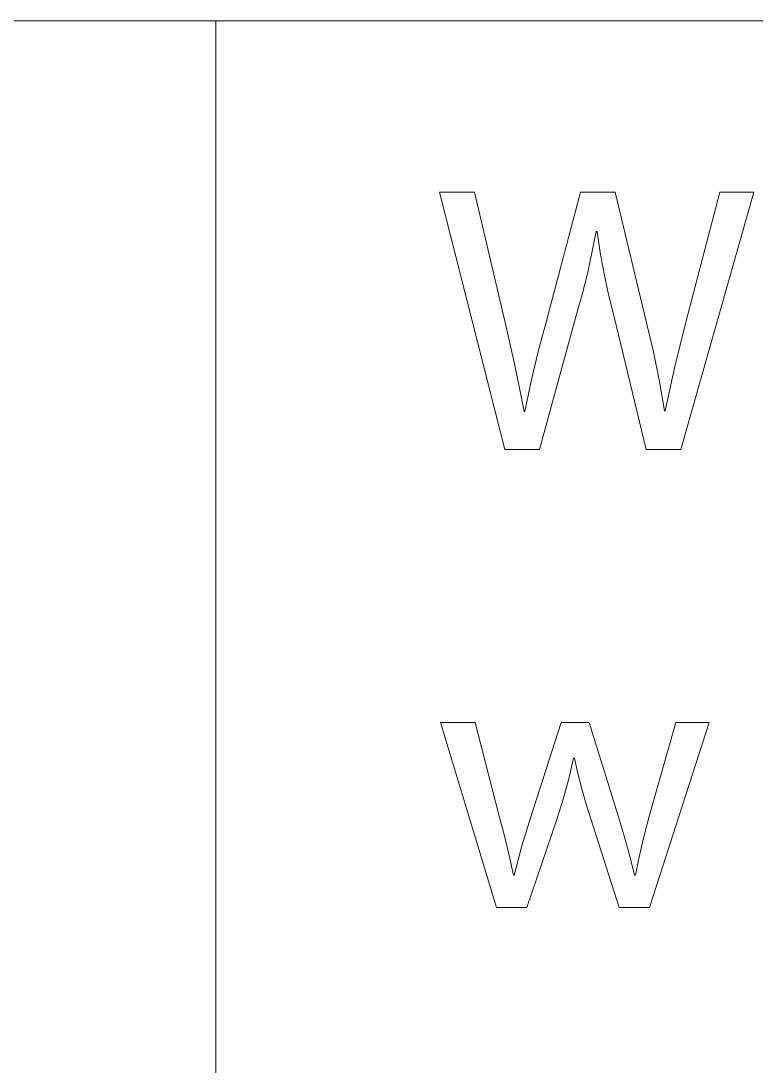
# Model space of a CAD drawing. Header units: millimetres. Extents: x -1283 to 2747, y -259 to 2557.
# Drawn here: x 2370.6 to 2448.2, y 81.5 to 191.8 of the extents above; entities that cross this region are included whole.
import ezdxf

# ---------------------------------------------------------------- set-up
doc = ezdxf.new("R2010")
doc.units = ezdxf.units.MM
doc.header["$MEASUREMENT"] = 0
doc.layers.add('Domyślny', color=7, linetype='Continuous', true_color=0x000000)

msp = doc.modelspace()

# ---------------------------------------------------------------- linework, layer by layer
at = {"layer": 'Domyślny', "color": 18, "lineweight": 15, "true_color": 0x000000}
for p, q in [((2743.17, 191.83), (1223.94, 191.83)), ((2391.21, -146.08), (2391.21, 191.84)), ((2421.72, 146.58), (2414.81, 173.77)), ((2414.81, 173.77), (2418.53, 173.77)), ((2418.53, 173.77), (2421.75, 160.01)), ((2426.07, 160.05), (2429.71, 173.77)), ((2429.71, 173.77), (2433.37, 173.77)), ((2433.37, 173.77), (2436.68, 159.97)), ((2448.01, 173.77), (2440.31, 146.58)), ((2440.83, 160.05), (2444.41, 173.77)), ((2444.41, 173.77), (2448.01, 173.77)), ((2431.36, 169.61), (2430.92, 167.37)), ((2431.45, 169.61), (2431.36, 169.61)), ((2431.79, 167.38), (2431.45, 169.61)), ((2430.92, 167.37), (2430.43, 165.15)), ((2432.2, 165.15), (2431.79, 167.38)), ((2430.43, 165.15), (2429.88, 162.94)), ((2432.67, 162.95), (2432.2, 165.15)), ((2429.88, 162.94), (2429.26, 160.75)), ((2433.21, 160.75), (2432.67, 162.95)), ((2421.75, 160.01), (2422.82, 155.33)), ((2425.23, 156.93), (2426.07, 160.05)), ((2429.26, 160.75), (2425.38, 146.58)), ((2436.63, 146.58), (2433.21, 160.75)), ((2439.68, 155.37), (2440.83, 160.05)), ((2436.68, 159.97), (2437.41, 156.89)), ((2424.49, 153.79), (2425.23, 156.93)), ((2437.41, 156.89), (2438.04, 153.78)), ((2422.82, 155.33), (2423.76, 150.62)), ((2438.66, 150.66), (2439.68, 155.37)), ((2423.84, 150.62), (2424.49, 153.79)), ((2438.04, 153.78), (2438.58, 150.66)), ((2423.76, 150.62), (2423.84, 150.62)), ((2438.58, 150.66), (2438.66, 150.66)), ((2425.38, 146.58), (2421.72, 146.58)), ((2440.31, 146.58), (2436.63, 146.58)), ((2420.83, 98.26), (2414.94, 117.79)), ((2414.94, 117.79), (2418.58, 117.79)), ((2418.58, 117.79), (2421.14, 107.87)), ((2424.45, 107.83), (2427.65, 117.79)), ((2427.65, 117.79), (2430.63, 117.79)), ((2430.63, 117.79), (2433.65, 108.03)), ((2437, 107.99), (2439.78, 117.79)), ((2443.3, 117.79), (2437, 98.26)), ((2439.78, 117.79), (2443.3, 117.79)), ((2428.98, 114), (2428.46, 111.82)), ((2429.06, 114), (2428.98, 114)), ((2429.42, 112.38), (2429.06, 114)), ((2428.46, 111.82), (2427.87, 109.67)), ((2429.84, 110.77), (2429.42, 112.38)), ((2430.29, 109.17), (2429.84, 110.77)), ((2427.87, 109.67), (2427.2, 107.53)), ((2430.79, 107.59), (2430.29, 109.17)), ((2421.14, 107.87), (2421.68, 105.81)), ((2423.53, 104.76), (2424.45, 107.83)), ((2427.2, 107.53), (2424.05, 98.26)), ((2433.78, 98.26), (2430.79, 107.59)), ((2433.65, 108.03), (2434.29, 105.92)), ((2436.56, 106.42), (2437, 107.99)), ((2436.17, 104.84), (2436.56, 106.42)), ((2421.68, 105.81), (2422.17, 103.74)), ((2434.29, 105.92), (2434.87, 103.8)), ((2435.82, 103.25), (2436.17, 104.84)), ((2422.17, 103.74), (2422.62, 101.65)), ((2422.72, 101.65), (2423.53, 104.76)), ((2434.87, 103.8), (2435.39, 101.65)), ((2435.51, 101.65), (2435.82, 103.25)), ((2422.62, 101.65), (2422.72, 101.65)), ((2435.39, 101.65), (2435.51, 101.65)), ((2424.05, 98.26), (2420.83, 98.26)), ((2437, 98.26), (2433.78, 98.26))]:
    msp.add_line(p, q, dxfattribs=at)

doc.saveas('drawing.dxf')
